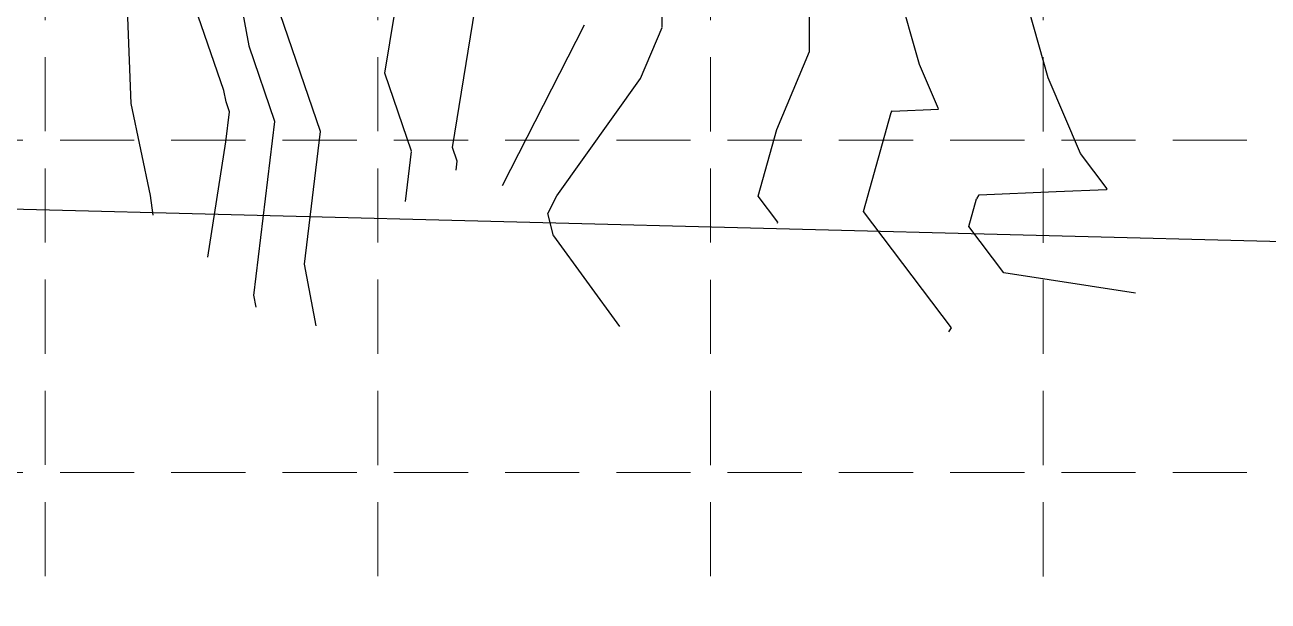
# Model space of a CAD drawing. Header units: feet. Extents: x 10084 to 13321, y 3329 to 8503.
# Drawn here: x 11374.9 to 11676.6, y 4189.8 to 4329.7 of the extents above; entities that cross this region are included whole.
import ezdxf

# ---------------------------------------------------------------- set-up
doc = ezdxf.new("R2010")
doc.units = ezdxf.units.FT
doc.header["$LTSCALE"] = 40
doc.header["$MEASUREMENT"] = 0
for name, pattern in [('( Dashdot )', [1.001, 0.5, -0.25, 0.001, -0.25]), ('DASHED', [0.75, 0.5, -0.25]), ('HIDDEN', [0.375, 0.25, -0.125])]:
    doc.linetypes.add(name, pattern=pattern)
for name, color, linetype in [('CONT-L', 55, 'Continuous'), ('GRID', 254, 'DASHED'), ('ROW', 3, '( Dashdot )')]:
    doc.layers.add(name, color=color, linetype=linetype)

msp = doc.modelspace()

# ---------------------------------------------------------------- linework, layer by layer
at = {"layer": 'CONT-L', "color": 5}
for points, elevation in [([(11478.68, 4299.93), (11488.56, 4360.67)], 548), ([(11462.31, 4317.92), (11468.24, 4354.37)], 549), ([(11423.24, 4313.77), (11410.79, 4349.9)], 553), ([(11400.69, 4310.59), (11399.43, 4344.07)], 554), ([(11592.03, 4320.05), (11586.79, 4338.57)], 543), ([(11623.23, 4316.83), (11617.48, 4337.22)], 542), ([(11435.61, 4306.18), (11429.36, 4324.53)], 552), ([(11557.4, 4304.25), (11565.37, 4323.17)], 544), ([(11423.68, 4301.31), (11424.56, 4308.58)], 553), ([(11424.56, 4308.58), (11423.76, 4310.95)], 553), ([(11430.49, 4264), (11435.61, 4306.18)], 552), ([(11442.76, 4271.6), (11446.67, 4303.77)], 551), ([(11467.29, 4286.8), (11468.77, 4298.96)], 549), ([(11637.58, 4289.89), (11631.08, 4298.42)], 542), ([(11406.09, 4283.46), (11405.4, 4288.28)], 554), ([(11501.85, 4283.86), (11504.05, 4288.17)], 546), ([(11557.67, 4281.79), (11552.9, 4288.1)], 544), ([(11604.03, 4280.68), (11605.9, 4287.41)], 542), ([(11625.22, 4289.18), (11637.44, 4289.69)], 542), ([(11599.78, 4256.14), (11578.47, 4284.39)], 543), ([(11557.53, 4281.56), (11557.67, 4281.79)], 544), ([(11644.41, 4264.52), (11612.47, 4269.49)], 542), ([(11599.15, 4255.12), (11599.78, 4256.14)], 543)]:
    msp.add_lwpolyline(points, dxfattribs=dict(at, elevation=elevation))
at = {"layer": 'CONT-L', "color": 5, "extrusion": (0.983688, 0.179881, 0)}
for points, elevation in [([(2198.07, 552), (2220.35, 552)], 12020.83), ([(2185.71, 553), (2188.58, 553)], 12012.87)]:
    msp.add_lwpolyline(points, dxfattribs=dict(at, elevation=elevation))
at = {"layer": 'CONT-L', "color": 5, "extrusion": (0.999999, 0.001008, 0)}
for points, elevation in [([(4317.44, 546), (4330.27, 546)], 11533.92), ([(4311.51, 544), (4328.85, 544)], 11569.72)]:
    msp.add_lwpolyline(points, dxfattribs=dict(at, elevation=elevation))
at = {"layer": 'CONT-L', "color": 5, "extrusion": (0.946592, 0.322434, 0)}
for points, elevation in [([(383.13, 551), (419.41, 551)], 12223), ([(371.45, 549), (391.48, 549)], 12242.38), ([(365.61, 548), (369.17, 548)], 12252.06)]:
    msp.add_lwpolyline(points, dxfattribs=dict(at, elevation=elevation))
at = {"layer": 'CONT-L', "color": 5, "extrusion": (0.890808, -0.45438, 0), "elevation": 8286.53}
msp.add_lwpolyline([(9043.38, 547), (9087.14, 547)], dxfattribs=at)
at = {"layer": 'CONT-L', "color": 5, "extrusion": (0.921629, -0.388071, 0), "elevation": 8946}
msp.add_lwpolyline([(8450.6, 546), (8464.08, 546)], dxfattribs=at)
at = {"layer": 'CONT-L', "color": 5, "extrusion": (0.919935, 0.39207, 0)}
for points, elevation in [([(-582.47, 543), (-570.72, 543)], 12357.68), ([(-605.93, 542), (-585.92, 542)], 12385.12)]:
    msp.add_lwpolyline(points, dxfattribs=dict(at, elevation=elevation))
at = {"layer": 'CONT-L', "color": 5, "extrusion": (0.814326, -0.580407, 0), "elevation": 6879.16}
msp.add_lwpolyline([(10169, 546), (10203.95, 546)], dxfattribs=at)
at = {"layer": 'CONT-L', "color": 5, "extrusion": (0.978441, 0.206526, 0), "elevation": 12045.16}
msp.add_lwpolyline([(1840.31, 554), (1863.12, 554)], dxfattribs=at)
at = {"layer": 'CONT-L', "color": 5, "extrusion": (0.96329, -0.268463, 0)}
for points, elevation in [([(7235.5, 543), (7260.39, 543)], 10003.22), ([(7232.21, 544), (7248.98, 544)], 9977.6)]:
    msp.add_lwpolyline(points, dxfattribs=dict(at, elevation=elevation))
at = {"layer": 'CONT-L', "color": 5, "extrusion": (0.835121, -0.550066, 0)}
for points, elevation in [([(9970.61, 543), (9971.07, 543)], 7305.11), ([(9964.52, 542), (9965.68, 542)], 7333.98)]:
    msp.add_lwpolyline(points, dxfattribs=dict(at, elevation=elevation))
at = {"layer": 'CONT-L', "color": 5, "extrusion": (0.043081, -0.999072, 0)}
for points, elevation in [([(11760.27, 543), (11771.51, 543)], -3805.64), ([(11780.51, 542), (11799.21, 542)], -3784.38)]:
    msp.add_lwpolyline(points, dxfattribs=dict(at, elevation=elevation))
at = {"layer": 'CONT-L', "color": 5, "extrusion": (0.988281, -0.152645, 0), "elevation": 10633.23}
msp.add_lwpolyline([(5966.28, 553), (5994.67, 553)], dxfattribs=at)
at = {"layer": 'CONT-L', "color": 5, "extrusion": (0.992714, -0.120493, 0), "elevation": 10878.48}
msp.add_lwpolyline([(5646.32, 548), (5648.49, 548)], dxfattribs=at)
at = {"layer": 'CONT-L', "color": 5, "extrusion": (0.811986, -0.583676, 0), "elevation": 6945.65}
msp.add_lwpolyline([(10275.67, 542), (10275.91, 542)], dxfattribs=at)
at = {"layer": 'CONT-L', "color": 5, "extrusion": (0.968098, 0.250573, 0), "elevation": 12208.33}
msp.add_lwpolyline([(1259.53, 546), (1265.14, 546)], dxfattribs=at)
at = {"layer": 'CONT-L', "color": 5, "extrusion": (0.807839, 0.589403, 0), "elevation": 11814.5}
msp.add_lwpolyline([(-3351.03, 546), (-3323.77, 546)], dxfattribs=at)
at = {"layer": 'CONT-L', "color": 5, "extrusion": (0.798344, 0.602202, 0), "elevation": 11841.84}
msp.add_lwpolyline([(-3584.53, 542), (-3570.51, 542)], dxfattribs=at)
at = {"layer": 'CONT-L', "color": 5, "extrusion": (0.981874, 0.189536, 0)}
for points, elevation in [([(2010.1, 551), (2025.36, 551)], 12044.97), ([(2017.27, 552), (2020.23, 552)], 12031.48)]:
    msp.add_lwpolyline(points, dxfattribs=dict(at, elevation=elevation))
at = {"layer": 'GRID', "color": 252, "linetype": 'HIDDEN', "lineweight": 0, "ltscale": 1.8}
for p, q in [((11379.88, 3736.83), (11379.88, 8418.16)), ((11460.59, 3736.82), (11460.59, 8418.16)), ((11541.3, 3736.8), (11541.3, 8418.16)), ((11622.01, 3736.79), (11622.01, 8418.16)), ((10168.47, 4301.69), (13235.44, 4301.69)), ((10168.47, 4220.98), (13235.44, 4220.98))]:
    msp.add_line(p, q, dxfattribs=at)
at = {"layer": 'ROW', "color": 7, "linetype": 'Continuous'}
msp.add_line((10219.21, 4314.71), (11918.64, 4270.92), dxfattribs=at)

doc.saveas('drawing.dxf')
